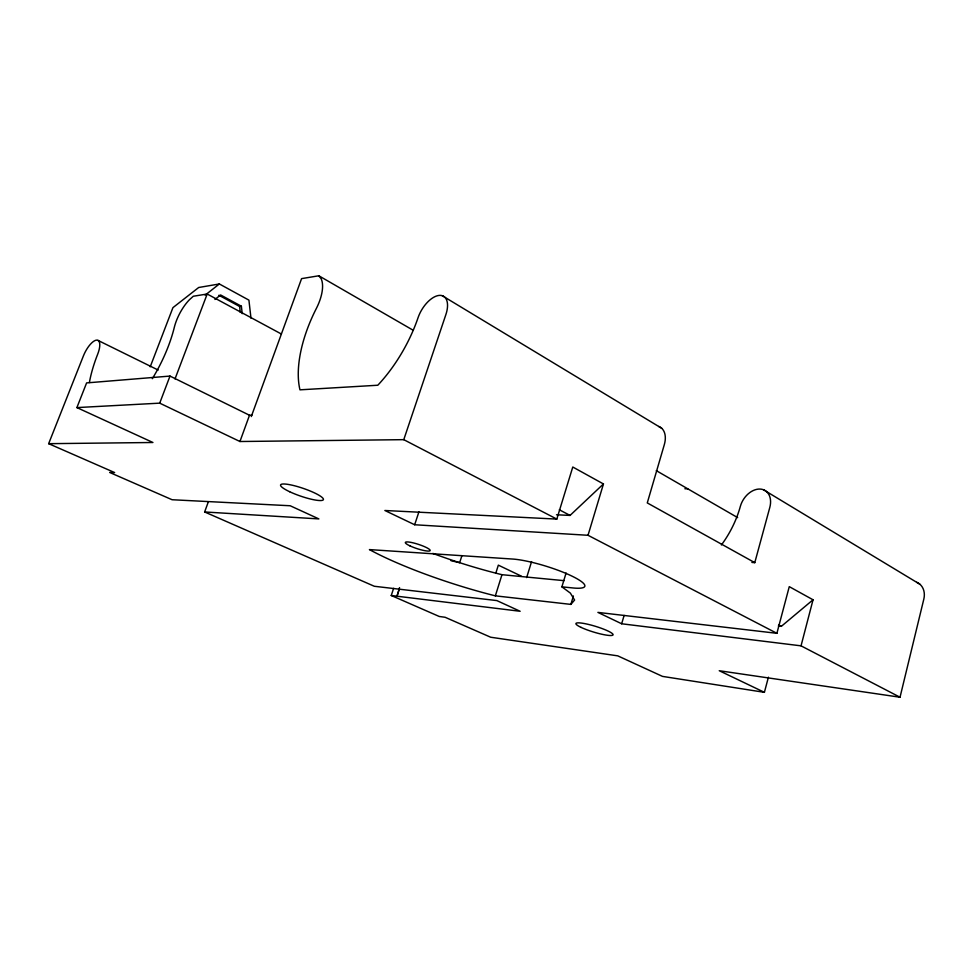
<?xml version="1.0" encoding="UTF-8"?>
<svg xmlns="http://www.w3.org/2000/svg" width="973" height="973" viewBox="0 0 973 973"><rect width="100%" height="100%" fill="white"/><g stroke="black" fill="none" stroke-linecap="round" stroke-linejoin="round"><path stroke-width="1.46" d="M768.415 677.184L764.401 692.326L719.242 670.725L900.025 697.227L923.815 599.149A17.429 14.145 -56.6 0 0 916.712 582.304M801.034 645.841L813.039 599.782L789.273 586.646L776.892 633.314L597.896 612.394L621.674 623.778L801.034 645.841L900.025 697.227M751.898 562.443L754.78 562.649L769.801 507.444A19.265 13.829 -58.3 0 0 759.974 489.054A19.265 13.829 -58.3 0 0 740.344 506.398A82.474 56.422 -60.1 0 1 721.407 544.977M621.674 623.778L624.107 615.423M588.02 535.284L603.455 483.958L572.781 467.016L556.811 519.096L384.87 510.497L414.668 524.751L588.02 535.284L776.892 633.314M566.091 572.988L561.895 586.841L573 587.96A42.836 7.699 17.2 0 0 572.1 576.186A42.836 7.699 17.2 0 0 513.574 559.11L369.424 549.587A120.336 20.348 17.8 0 0 495.354 595.841L570.871 604.391L573.401 595.975M526.648 577.585L531.562 561.664M495.756 573.365L498.334 565.143L521.321 576.138M495.354 595.841L501.971 574.69L563.987 580.65M461.92 555.632L459.657 562.686L451.01 560.703M399.55 587.607L396.996 596.206L399.331 589.103M764.401 692.326L662.504 676.393L617.758 655.851L490.684 637.23L445.099 617.271L439.261 616.481L391.255 595.5L393.627 588.324M414.668 524.751L418.949 511.786M251.934 415.155L249.502 415.252L169.995 376.077L86.609 382.912L76.891 407.59L159.718 403.15L239.942 441.511L403.771 439.662L445.877 314.583A23.121 12.053 -59.8 0 0 438.981 295.427A23.121 12.053 -59.8 0 0 418.037 317.757A98.03 48.224 -60.8 0 1 377.804 385.235L299.964 389.832A98.03 48.224 -60.8 0 1 316.359 308.453A32.17 14.79 -61.1 0 0 321.114 278.704L318.828 275.773L301.581 278.631L251.289 416.553M239.942 441.511L249.502 415.252M391.255 595.5L520.141 611.275L496.838 600.584L374.313 586.269L204.634 511.968L208.246 502.08M175.018 378.935L207.188 294.016L281.319 333.982M159.718 403.15L169.995 376.077M150.219 366.797L172.939 307.638L198.687 287.497L219.351 283.97L248.918 300.134L250.973 318.171M204.634 511.968L318.864 518.913L290.173 505.753L172.099 499.733L109.657 472.452L114.632 472.562L48.65 443.676L83.41 355.911A16.529 6.166 -63.2 0 1 96.436 340.136A16.529 6.166 -63.2 0 1 97.653 354.281A78.168 30.649 -63 0 0 89.382 382.523M570.871 604.391L574.593 600.037L570.36 593.104L561.895 586.841M556.495 514.778L570.056 515.422L603.455 483.958M778.351 625.98L781.355 626.32L813.039 599.782M214.936 299.465L220.616 294.965L241.377 306.227L242.228 313.671M205.133 295.16L219.351 283.97M207.188 294.016L193.311 296.242L189.37 299.781A28.789 11.858 -62.2 0 0 174.301 327.39A78.168 30.649 -63 0 1 152.311 378.692M218.876 295.245L239.613 306.483L241.377 306.227M48.65 443.676L152.931 442.496L76.891 407.59M684.87 488.762L687.802 488.835M98.03 340.416L158.173 370.056M403.771 439.662L556.811 519.096M559.329 509.779L570.056 515.422M778.68 624.921L781.355 626.32M754.78 562.649L647.276 502.919L664.316 444.649A20.518 13.415 -58.9 0 0 658.721 426.466M318.828 275.773L413.282 330.309M656.289 470.64L737.668 517.624M442.204 295.683L661.725 428.29M763.489 489.747L919.862 584.226M239.613 306.483L240.295 312.43M501.971 574.69A119.886 22.063 17.8 0 1 432.827 553.394M581.076 627.39A19.424 3.016 16.9 0 0 612.345 635.345A19.424 3.016 16.9 0 0 590.015 624.8A19.424 3.016 16.9 0 0 581.076 627.39M289.613 491.706A22.647 4.087 18.9 0 0 323.34 499.733A22.647 4.087 18.9 0 0 292.958 485.381A22.647 4.087 18.9 0 0 289.613 491.706M409.876 545.841A13.087 2.25 18.1 0 0 430.054 550.754A13.087 2.25 18.1 0 0 413.33 542.898A13.087 2.25 18.1 0 0 409.876 545.841"/></g></svg>
